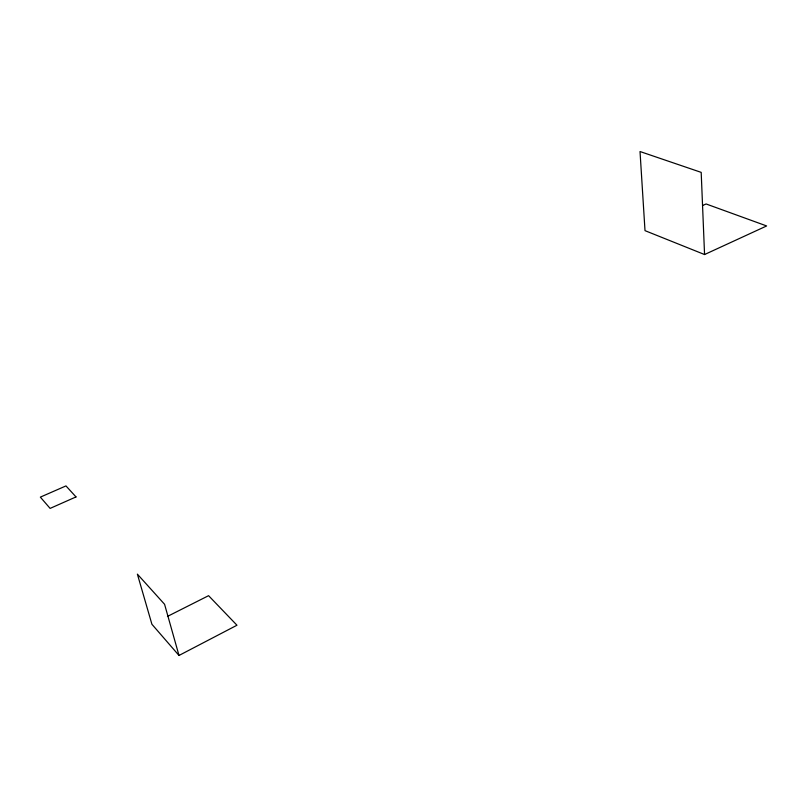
<?xml version="1.0" encoding="UTF-8"?>
<svg xmlns="http://www.w3.org/2000/svg" width="807" height="807" viewBox="0 0 807 807"><rect width="100%" height="100%" fill="white"/><g stroke="black" fill="none" stroke-linecap="round" stroke-linejoin="round"><path stroke-width="1.21" d="M178.993 655.466L164.578 604.292L137.382 574.14L151.908 624.255L178.993 655.466L236.965 625.233L208.579 595.677L167.463 616.417M704.561 254.538L701.192 172.375L640.022 151.534L645.005 230.651L704.561 254.538L766.65 225.95L706.115 203.969L702.655 205.482M76.009 496.92L50.115 508.4L40.35 497.122L65.972 485.915L76.009 496.92"/></g></svg>
